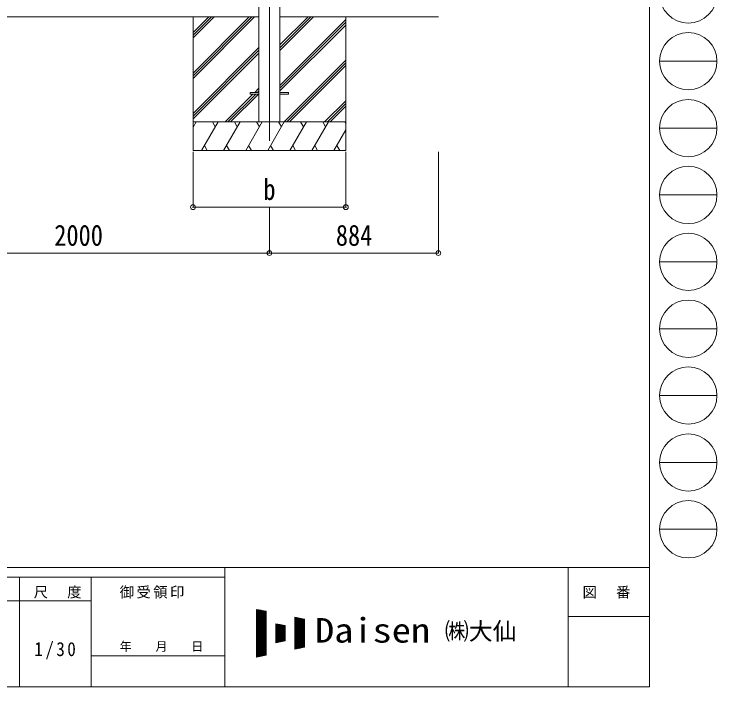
# Model space of a CAD drawing. Units: millimetres at full size. Extents: x -6988 to 7066, y -4877 to 4823.
# Drawn here: x 3387 to 7066, y -4877 to -1355 of the extents above; entities that cross this region are included whole.
import ezdxf
from ezdxf.enums import TextEntityAlignment as Align

# ---------------------------------------------------------------- set-up
doc = ezdxf.new("R2010")
doc.units = ezdxf.units.MM
doc.header["$LTSCALE"] = 25
doc.header["$PDMODE"] = 32
doc.header["$PDSIZE"] = 25
for name, color, linetype, lineweight in [('0-0_0', 7, 'Continuous', 9), ('0-1_本体', 4, 'Continuous', 9), ('0-2_部品', 7, 'Continuous', 9), ('0-8_PARTS2', 2, 'Continuous', 9), ('0-A_寸法', 6, 'Continuous', 9), ('F-0_240', 7, 'Continuous', 9)]:
    doc.layers.add(name, color=color, linetype=linetype, lineweight=lineweight)
doc.styles.add('ＭＳ ゴシック', font='')
doc.styles.get('ＭＳ ゴシック').set_extended_font_data('MS Gothic')

msp = doc.modelspace()

# ---------------------------------------------------------------- linework, layer by layer
at = {"layer": '0-0_0'}
for p, q in [((2778.47, -1369.78), (4668.47, -1369.78)), ((4323.47, -1369.78), (4323.47, -2069.78)), ((4323.47, -1663.96), (4617.65, -1369.78)), ((4323.47, -1678.1), (4631.8, -1369.78)), ((4323.47, -1692.24), (4645.94, -1369.78)), ((4323.47, -1480.11), (4433.81, -1369.78)), ((4323.47, -1465.97), (4419.66, -1369.78)), ((4323.47, -1451.83), (4405.52, -1369.78)), ((4778.47, -1545.61), (4954.31, -1369.78)), ((4778.47, -1531.47), (4940.16, -1369.78)), ((4778.47, -1517.33), (4926.02, -1369.78)), ((4778.47, -1369.78), (5607.47, -1369.78)), ((4778.47, -1729.46), (5123.47, -1384.46)), ((5123.47, -1369.78), (5123.47, -2069.78)), ((4778.47, -1743.6), (5123.47, -1398.6)), ((4778.47, -1757.74), (5123.47, -1412.74)), ((4323.47, -1876.09), (4668.47, -1531.09)), ((4323.47, -1890.23), (4668.47, -1545.23)), ((4323.47, -1904.37), (4668.47, -1559.37)), ((4800.28, -1919.78), (5123.47, -1596.59)), ((4814.42, -1919.78), (5123.47, -1610.73)), ((4828.57, -1919.78), (5123.47, -1624.87)), ((4646.42, -1765.28), (4668.47, -1743.22)), ((4660.56, -1765.28), (4668.47, -1757.36)), ((4491.91, -1919.78), (4637.42, -1774.28)), ((4506.06, -1919.78), (4651.56, -1774.28)), ((4520.2, -1919.78), (4665.7, -1774.28)), ((5012.41, -1919.78), (5123.47, -1808.72)), ((5026.56, -1919.78), (5123.47, -1822.86)), ((5040.7, -1919.78), (5123.47, -1837.01)), ((5123.47, -1919.78), (4323.47, -1919.78)), ((4323.47, -1947.28), (4339.35, -1919.78)), ((4368.22, -2069.78), (4454.82, -1919.78)), ((4439.82, -1945.76), (4424.82, -1919.78)), ((4483.69, -2069.78), (4570.29, -1919.78)), ((4555.29, -1945.76), (4540.29, -1919.78)), ((4599.16, -2069.78), (4685.76, -1919.78)), ((4670.76, -1945.76), (4655.76, -1919.78)), ((4714.63, -2069.78), (4801.23, -1919.78)), ((4786.23, -1945.76), (4771.23, -1919.78)), ((4830.1, -2069.78), (4916.7, -1919.78)), ((4901.7, -1945.76), (4886.7, -1919.78)), ((4945.57, -2069.78), (5032.17, -1919.78)), ((5002.17, -1919.78), (5017.17, -1945.76)), ((5117.64, -1919.78), (5123.47, -1929.88)), ((5061.04, -2069.78), (5123.47, -1961.64)), ((4383.22, -2043.8), (4398.22, -2069.78)), ((4498.69, -2043.8), (4513.69, -2069.78)), ((4614.16, -2043.8), (4629.16, -2069.78)), ((4729.63, -2043.8), (4744.63, -2069.78)), ((4845.1, -2043.8), (4860.1, -2069.78)), ((4960.57, -2043.8), (4975.57, -2069.78)), ((5076.04, -2043.8), (5091.04, -2069.78)), ((4323.47, -2069.78), (5123.47, -2069.78))]:
    msp.add_line(p, q, dxfattribs=at)
at = {"layer": '0-1_本体'}
for p, q in [((4668.47, 1260.22), (4668.47, -1919.78)), ((4778.47, 1260.22), (4778.47, -1919.78))]:
    msp.add_line(p, q, dxfattribs=at)
at = {"layer": '0-2_部品', "color": 4}
for p, q in [((4623.47, -1765.27), (4623.47, -1774.27)), ((4668.47, -1765.27), (4623.47, -1765.27)), ((4823.47, -1765.27), (4778.47, -1765.27)), ((4823.47, -1765.27), (4823.47, -1774.27)), ((4668.47, -1774.27), (4623.47, -1774.27)), ((4823.47, -1774.27), (4778.47, -1774.27))]:
    msp.add_line(p, q, dxfattribs=at)
at = {"layer": '0-8_PARTS2'}
msp.add_line((4723.47, 1226.36), (4723.47, -2019.78), dxfattribs=at)
at = {"layer": '0-A_寸法'}
for p, q in [((4323.47, -2366.17), (4323.47, -2077.2)), ((5123.47, -2366.17), (5123.47, -2077.2)), ((5607.47, -2606.14), (5607.47, -2077.2)), ((4323.47, -2366.17), (5123.47, -2366.17)), ((4723.47, -2606.14), (4723.47, -2366.17)), ((4723.47, -2606.14), (2723.47, -2606.14)), ((4723.47, -2606.14), (5607.47, -2606.14))]:
    msp.add_line(p, q, dxfattribs=at)
for p in [(4323.47, -2366.17), (5123.47, -2366.17), (4723.47, -2606.14), (5607.47, -2606.14)]:
    msp.add_point(p, dxfattribs=at)
at = {"layer": 'F-0_240', "color": 5}
for p, q in [((6712.12, 4822.79), (6712.12, -4877.21)), ((-6987.88, -4252.21), (6712.12, -4252.21)), ((4489.82, -4252.21), (4489.82, -4877.21)), ((6287.12, -4252.21), (6287.12, -4877.21)), ((-6987.88, -4302.21), (4489.82, -4302.21)), ((3414.82, -4302.21), (3414.82, -4877.21)), ((3789.82, -4302.21), (3789.82, -4877.21)), ((2289.82, -4427.21), (3789.82, -4427.21)), ((6287.12, -4508.46), (6712.12, -4508.46)), ((3789.82, -4714.71), (4489.82, -4714.71)), ((-6987.88, -4877.21), (6712.12, -4877.21))]:
    msp.add_line(p, q, dxfattribs=at)
at = {"layer": 'F-0_240', "color": 4}
for p, q in [((6765.55, -1602.21), (7065.55, -1602.21)), ((6765.55, -1952.21), (7065.55, -1952.21)), ((6765.55, -2302.21), (7065.55, -2302.21)), ((6765.55, -2652.21), (7065.55, -2652.21)), ((6765.55, -3002.21), (7065.55, -3002.21)), ((6765.55, -3352.21), (7065.55, -3352.21)), ((6765.55, -3702.21), (7065.55, -3702.21)), ((6765.55, -4052.21), (7065.55, -4052.21))]:
    msp.add_line(p, q, dxfattribs=at)
at = {"layer": 'F-0_240'}
for p, q in [((4656.46, -4471.05), (4706.46, -4481.46)), ((4656.46, -4471.05), (4656.46, -4721.05)), ((4656.46, -4473.4), (4667.75, -4473.4)), ((4656.46, -4475.9), (4679.75, -4475.9)), ((4656.46, -4478.4), (4691.75, -4478.4)), ((4656.46, -4480.9), (4703.75, -4480.9)), ((4656.46, -4483.4), (4706.46, -4483.4)), ((4656.46, -4485.9), (4706.46, -4485.9)), ((4657.94, -4720.74), (4657.94, -4471.36)), ((4660.44, -4720.22), (4660.44, -4471.88)), ((4662.94, -4719.7), (4662.94, -4472.4)), ((4665.44, -4719.18), (4665.44, -4472.92)), ((4667.94, -4718.66), (4667.94, -4473.44)), ((4670.44, -4718.13), (4670.44, -4473.96)), ((4672.94, -4717.61), (4672.94, -4474.48)), ((4675.44, -4717.09), (4675.44, -4475)), ((4677.94, -4716.57), (4677.94, -4475.52)), ((4680.44, -4716.05), (4680.44, -4476.04)), ((4682.94, -4715.53), (4682.94, -4476.56)), ((4685.44, -4715.01), (4685.44, -4477.08)), ((4687.94, -4714.49), (4687.94, -4477.61)), ((4690.44, -4713.97), (4690.44, -4478.13)), ((4692.94, -4713.45), (4692.94, -4478.65)), ((4695.44, -4712.93), (4695.44, -4479.17)), ((4697.94, -4712.41), (4697.94, -4479.69)), ((4700.44, -4711.88), (4700.44, -4480.21)), ((4702.94, -4711.36), (4702.94, -4480.73)), ((4705.44, -4710.84), (4705.44, -4481.25)), ((4706.46, -4481.46), (4706.46, -4710.63)), ((4656.46, -4488.4), (4706.46, -4488.4)), ((4656.46, -4490.9), (4706.46, -4490.9)), ((4656.46, -4493.4), (4706.46, -4493.4)), ((4656.46, -4495.9), (4706.46, -4495.9)), ((4656.46, -4498.4), (4706.46, -4498.4)), ((4656.46, -4500.9), (4706.46, -4500.9)), ((4656.46, -4503.4), (4706.46, -4503.4)), ((4656.46, -4505.9), (4706.46, -4505.9)), ((4656.46, -4508.4), (4706.46, -4508.4)), ((4656.46, -4510.9), (4706.46, -4510.9)), ((4656.46, -4513.4), (4706.46, -4513.4)), ((4656.46, -4515.9), (4706.46, -4515.9)), ((4656.46, -4518.4), (4706.46, -4518.4)), ((4656.46, -4520.9), (4706.46, -4520.9)), ((4656.46, -4523.4), (4706.46, -4523.4)), ((4856.46, -4512.71), (4906.46, -4523.13)), ((4856.46, -4512.71), (4856.46, -4679.38)), ((4856.46, -4513.4), (4859.75, -4513.4)), ((4856.46, -4515.9), (4871.75, -4515.9)), ((4856.46, -4518.4), (4883.75, -4518.4)), ((4856.46, -4520.9), (4895.75, -4520.9)), ((4856.46, -4523.4), (4906.46, -4523.4)), ((4857.94, -4679.07), (4857.94, -4513.02)), ((4860.44, -4678.55), (4860.44, -4513.54)), ((4862.94, -4678.03), (4862.94, -4514.06)), ((4865.44, -4677.51), (4865.44, -4514.58)), ((4867.94, -4676.99), (4867.94, -4515.11)), ((4870.44, -4676.47), (4870.44, -4515.63)), ((4872.94, -4675.95), (4872.94, -4516.15)), ((4875.44, -4675.43), (4875.44, -4516.67)), ((4877.94, -4674.91), (4877.94, -4517.19)), ((4880.44, -4674.38), (4880.44, -4517.71)), ((4882.94, -4673.86), (4882.94, -4518.23)), ((4885.44, -4673.34), (4885.44, -4518.75)), ((4887.94, -4672.82), (4887.94, -4519.27)), ((4890.44, -4672.3), (4890.44, -4519.79)), ((4892.94, -4671.78), (4892.94, -4520.31)), ((4895.44, -4671.26), (4895.44, -4520.83)), ((4897.94, -4670.74), (4897.94, -4521.36)), ((4900.44, -4670.22), (4900.44, -4521.88)), ((4902.94, -4669.7), (4902.94, -4522.4)), ((4905.44, -4669.18), (4905.44, -4522.92)), ((4906.46, -4523.13), (4906.46, -4668.96)), ((4656.46, -4525.9), (4706.46, -4525.9)), ((4656.46, -4528.4), (4706.46, -4528.4)), ((4656.46, -4530.9), (4706.46, -4530.9)), ((4656.46, -4533.4), (4706.46, -4533.4)), ((4656.46, -4535.9), (4706.46, -4535.9)), ((4656.46, -4538.4), (4706.46, -4538.4)), ((4656.46, -4540.9), (4706.46, -4540.9)), ((4656.46, -4543.4), (4706.46, -4543.4)), ((4656.46, -4545.9), (4706.46, -4545.9)), ((4656.46, -4548.4), (4706.46, -4548.4)), ((4656.46, -4550.9), (4706.46, -4550.9)), ((4656.46, -4553.4), (4706.46, -4553.4)), ((4656.46, -4555.9), (4706.46, -4555.9)), ((4656.46, -4558.4), (4706.46, -4558.4)), ((4656.46, -4560.9), (4706.46, -4560.9)), ((4756.46, -4546.05), (4806.46, -4556.46)), ((4756.46, -4546.05), (4756.46, -4646.05)), ((4756.46, -4548.4), (4767.75, -4548.4)), ((4756.46, -4550.9), (4779.75, -4550.9)), ((4756.46, -4553.4), (4791.75, -4553.4)), ((4756.46, -4555.9), (4803.75, -4555.9)), ((4756.46, -4558.4), (4806.46, -4558.4)), ((4756.46, -4560.9), (4806.46, -4560.9)), ((4757.94, -4645.74), (4757.94, -4546.36)), ((4760.44, -4645.22), (4760.44, -4546.88)), ((4762.94, -4644.7), (4762.94, -4547.4)), ((4765.44, -4644.18), (4765.44, -4547.92)), ((4767.94, -4643.66), (4767.94, -4548.44)), ((4770.44, -4643.13), (4770.44, -4548.96)), ((4772.94, -4642.61), (4772.94, -4549.48)), ((4775.44, -4642.09), (4775.44, -4550)), ((4777.94, -4641.57), (4777.94, -4550.52)), ((4780.44, -4641.05), (4780.44, -4551.04)), ((4782.94, -4640.53), (4782.94, -4551.56)), ((4785.44, -4640.01), (4785.44, -4552.08)), ((4787.94, -4639.49), (4787.94, -4552.61)), ((4790.44, -4638.97), (4790.44, -4553.13)), ((4792.94, -4638.45), (4792.94, -4553.65)), ((4795.44, -4637.93), (4795.44, -4554.17)), ((4797.94, -4637.41), (4797.94, -4554.69)), ((4800.44, -4636.88), (4800.44, -4555.21)), ((4802.94, -4636.36), (4802.94, -4555.73)), ((4805.44, -4635.84), (4805.44, -4556.25)), ((4806.46, -4556.46), (4806.46, -4635.63)), ((4856.46, -4525.9), (4906.46, -4525.9)), ((4856.46, -4528.4), (4906.46, -4528.4)), ((4856.46, -4530.9), (4906.46, -4530.9)), ((4856.46, -4533.4), (4906.46, -4533.4)), ((4856.46, -4535.9), (4906.46, -4535.9)), ((4856.46, -4538.4), (4906.46, -4538.4)), ((4856.46, -4540.9), (4906.46, -4540.9)), ((4856.46, -4543.4), (4906.46, -4543.4)), ((4856.46, -4545.9), (4906.46, -4545.9)), ((4856.46, -4548.4), (4906.46, -4548.4)), ((4856.46, -4550.9), (4906.46, -4550.9)), ((4856.46, -4553.4), (4906.46, -4553.4)), ((4856.46, -4555.9), (4906.46, -4555.9)), ((4856.46, -4558.4), (4906.46, -4558.4)), ((4856.46, -4560.9), (4906.46, -4560.9)), ((4656.46, -4563.4), (4706.46, -4563.4)), ((4656.46, -4565.9), (4706.46, -4565.9)), ((4656.46, -4568.4), (4706.46, -4568.4)), ((4656.46, -4570.9), (4706.46, -4570.9)), ((4656.46, -4573.4), (4706.46, -4573.4)), ((4656.46, -4575.9), (4706.46, -4575.9)), ((4656.46, -4578.4), (4706.46, -4578.4)), ((4656.46, -4580.9), (4706.46, -4580.9)), ((4656.46, -4583.4), (4706.46, -4583.4)), ((4656.46, -4585.9), (4706.46, -4585.9)), ((4656.46, -4588.4), (4706.46, -4588.4)), ((4656.46, -4590.9), (4706.46, -4590.9)), ((4656.46, -4593.4), (4706.46, -4593.4)), ((4656.46, -4595.9), (4706.46, -4595.9)), ((4756.46, -4563.4), (4806.46, -4563.4)), ((4756.46, -4565.9), (4806.46, -4565.9)), ((4756.46, -4568.4), (4806.46, -4568.4)), ((4756.46, -4570.9), (4806.46, -4570.9)), ((4756.46, -4573.4), (4806.46, -4573.4)), ((4756.46, -4575.9), (4806.46, -4575.9)), ((4756.46, -4578.4), (4806.46, -4578.4)), ((4756.46, -4580.9), (4806.46, -4580.9)), ((4756.46, -4583.4), (4806.46, -4583.4)), ((4756.46, -4585.9), (4806.46, -4585.9)), ((4756.46, -4588.4), (4806.46, -4588.4)), ((4756.46, -4590.9), (4806.46, -4590.9)), ((4756.46, -4593.4), (4806.46, -4593.4)), ((4756.46, -4595.9), (4806.46, -4595.9)), ((4856.46, -4563.4), (4906.46, -4563.4)), ((4856.46, -4565.9), (4906.46, -4565.9)), ((4856.46, -4568.4), (4906.46, -4568.4)), ((4856.46, -4570.9), (4906.46, -4570.9)), ((4856.46, -4573.4), (4906.46, -4573.4)), ((4856.46, -4575.9), (4906.46, -4575.9)), ((4856.46, -4578.4), (4906.46, -4578.4)), ((4856.46, -4580.9), (4906.46, -4580.9)), ((4856.46, -4583.4), (4906.46, -4583.4)), ((4856.46, -4585.9), (4906.46, -4585.9)), ((4856.46, -4588.4), (4906.46, -4588.4)), ((4856.46, -4590.9), (4906.46, -4590.9)), ((4856.46, -4593.4), (4906.46, -4593.4)), ((4856.46, -4595.9), (4906.46, -4595.9)), ((4656.46, -4598.4), (4706.46, -4598.4)), ((4656.46, -4600.9), (4706.46, -4600.9)), ((4656.46, -4603.4), (4706.46, -4603.4)), ((4656.46, -4605.9), (4706.46, -4605.9)), ((4656.46, -4608.4), (4706.46, -4608.4)), ((4656.46, -4610.9), (4706.46, -4610.9)), ((4656.46, -4613.4), (4706.46, -4613.4)), ((4656.46, -4615.9), (4706.46, -4615.9)), ((4656.46, -4618.4), (4706.46, -4618.4)), ((4656.46, -4620.9), (4706.46, -4620.9)), ((4656.46, -4623.4), (4706.46, -4623.4)), ((4656.46, -4625.9), (4706.46, -4625.9)), ((4656.46, -4628.4), (4706.46, -4628.4)), ((4656.46, -4630.9), (4706.46, -4630.9)), ((4656.46, -4633.4), (4706.46, -4633.4)), ((4756.46, -4598.4), (4806.46, -4598.4)), ((4756.46, -4600.9), (4806.46, -4600.9)), ((4756.46, -4603.4), (4806.46, -4603.4)), ((4756.46, -4605.9), (4806.46, -4605.9)), ((4756.46, -4608.4), (4806.46, -4608.4)), ((4756.46, -4610.9), (4806.46, -4610.9)), ((4756.46, -4613.4), (4806.46, -4613.4)), ((4756.46, -4615.9), (4806.46, -4615.9)), ((4756.46, -4618.4), (4806.46, -4618.4)), ((4756.46, -4620.9), (4806.46, -4620.9)), ((4756.46, -4623.4), (4806.46, -4623.4)), ((4756.46, -4625.9), (4806.46, -4625.9)), ((4756.46, -4628.4), (4806.46, -4628.4)), ((4756.46, -4630.9), (4806.46, -4630.9)), ((4756.46, -4633.4), (4806.46, -4633.4)), ((4856.46, -4598.4), (4906.46, -4598.4)), ((4856.46, -4600.9), (4906.46, -4600.9)), ((4856.46, -4603.4), (4906.46, -4603.4)), ((4856.46, -4605.9), (4906.46, -4605.9)), ((4856.46, -4608.4), (4906.46, -4608.4)), ((4856.46, -4610.9), (4906.46, -4610.9)), ((4856.46, -4613.4), (4906.46, -4613.4)), ((4856.46, -4615.9), (4906.46, -4615.9)), ((4856.46, -4618.4), (4906.46, -4618.4)), ((4856.46, -4620.9), (4906.46, -4620.9)), ((4856.46, -4623.4), (4906.46, -4623.4)), ((4856.46, -4625.9), (4906.46, -4625.9)), ((4856.46, -4628.4), (4906.46, -4628.4)), ((4856.46, -4630.9), (4906.46, -4630.9)), ((4856.46, -4633.4), (4906.46, -4633.4)), ((4656.46, -4635.9), (4706.46, -4635.9)), ((4656.46, -4638.4), (4706.46, -4638.4)), ((4656.46, -4640.9), (4706.46, -4640.9)), ((4656.46, -4643.4), (4706.46, -4643.4)), ((4656.46, -4645.9), (4706.46, -4645.9)), ((4656.46, -4648.4), (4706.46, -4648.4)), ((4656.46, -4650.9), (4706.46, -4650.9)), ((4656.46, -4653.4), (4706.46, -4653.4)), ((4656.46, -4655.9), (4706.46, -4655.9)), ((4656.46, -4658.4), (4706.46, -4658.4)), ((4656.46, -4660.9), (4706.46, -4660.9)), ((4656.46, -4663.4), (4706.46, -4663.4)), ((4656.46, -4665.9), (4706.46, -4665.9)), ((4656.46, -4668.4), (4706.46, -4668.4)), ((4656.46, -4670.9), (4706.46, -4670.9)), ((4756.46, -4646.05), (4806.46, -4635.63)), ((4756.46, -4635.9), (4805.17, -4635.9)), ((4756.46, -4638.4), (4793.17, -4638.4)), ((4756.46, -4640.9), (4781.17, -4640.9)), ((4756.46, -4643.4), (4769.17, -4643.4)), ((4756.46, -4645.9), (4757.17, -4645.9)), ((4856.46, -4635.9), (4906.46, -4635.9)), ((4856.46, -4638.4), (4906.46, -4638.4)), ((4856.46, -4640.9), (4906.46, -4640.9)), ((4856.46, -4643.4), (4906.46, -4643.4)), ((4856.46, -4645.9), (4906.46, -4645.9)), ((4856.46, -4648.4), (4906.46, -4648.4)), ((4856.46, -4650.9), (4906.46, -4650.9)), ((4856.46, -4653.4), (4906.46, -4653.4)), ((4856.46, -4655.9), (4906.46, -4655.9)), ((4856.46, -4658.4), (4906.46, -4658.4)), ((4856.46, -4660.9), (4906.46, -4660.9)), ((4856.46, -4663.4), (4906.46, -4663.4)), ((4856.46, -4665.9), (4906.46, -4665.9)), ((4856.46, -4668.4), (4906.46, -4668.4)), ((4906.46, -4668.96), (4856.46, -4679.38)), ((4856.46, -4670.9), (4897.17, -4670.9)), ((4656.46, -4673.4), (4706.46, -4673.4)), ((4656.46, -4675.9), (4706.46, -4675.9)), ((4656.46, -4678.4), (4706.46, -4678.4)), ((4656.46, -4680.9), (4706.46, -4680.9)), ((4656.46, -4683.4), (4706.46, -4683.4)), ((4656.46, -4685.9), (4706.46, -4685.9)), ((4656.46, -4688.4), (4706.46, -4688.4)), ((4656.46, -4690.9), (4706.46, -4690.9)), ((4656.46, -4693.4), (4706.46, -4693.4)), ((4656.46, -4695.9), (4706.46, -4695.9)), ((4656.46, -4698.4), (4706.46, -4698.4)), ((4656.46, -4700.9), (4706.46, -4700.9)), ((4656.46, -4703.4), (4706.46, -4703.4)), ((4656.46, -4705.9), (4706.46, -4705.9)), ((4656.46, -4708.4), (4706.46, -4708.4)), ((4856.46, -4673.4), (4885.17, -4673.4)), ((4856.46, -4675.9), (4873.17, -4675.9)), ((4856.46, -4678.4), (4861.17, -4678.4)), ((4706.46, -4710.63), (4656.46, -4721.05)), ((4656.46, -4710.9), (4705.17, -4710.9)), ((4656.46, -4713.4), (4693.17, -4713.4)), ((4656.46, -4715.9), (4681.17, -4715.9)), ((4656.46, -4718.4), (4669.17, -4718.4)), ((4656.46, -4720.9), (4657.17, -4720.9))]:
    msp.add_line(p, q, dxfattribs=at)
at = {"layer": 'F-0_240', "color": 4}
for centre in [(6915.55, -1252.21), (6915.55, -1602.21), (6915.55, -1952.21), (6915.55, -2302.21), (6915.55, -2652.21), (6915.55, -3002.21), (6915.55, -3352.21), (6915.55, -3702.21), (6915.55, -4052.21)]:
    msp.add_circle(centre, 150, dxfattribs=at)

# ---------------------------------------------------------------- texts
at = {"layer": '0-A_寸法', "color": 7, "style": 'ＭＳ ゴシック', "width": 0.85}
for s, p in [('b', (4691.97, -2361.17)), ('2000', (3597.47, -2601.14)), ('884', (5070.97, -2601.14))]:
    msp.add_text(s, height=110, dxfattribs=at).set_placement(p, align=Align.BOTTOM_LEFT)
at = {"layer": 'F-0_240', "style": 'ＭＳ ゴシック', "width": 1.15}
msp.add_text('Daisen', height=128.3, dxfattribs=at).set_placement((4962.18, -4683.55), align=Align.BOTTOM_LEFT)
at = {"layer": 'F-0_240', "style": 'ＭＳ ゴシック'}
for s, height, p in [('㈱大仙\u3000', 91.64, (5641.68, -4658.55)), ('年\u3000\u3000月\u3000\u3000日', 45.82, (3939.83, -4702.21))]:
    msp.add_text(s, height=height, dxfattribs=at).set_placement(p, align=Align.BOTTOM_LEFT)
at = {"layer": 'F-0_240', "attachment_point": 7, "style": 'ＭＳ ゴシック'}
for s, insert, char_height in [('\\T1.17;尺\u3000度', (3489.83, -4414.71), 54.99), ('\\T1.17;御受領印', (3939.82, -4414.71), 54.99), ('\\T1.17;図\u3000番', (6362.12, -4414.71), 54.99), ('\\T1.28;\\W0.9;1/30', (3492.95, -4733.46), 73.31)]:
    msp.add_mtext(s, dxfattribs=dict(at, insert=insert, char_height=char_height))

doc.saveas('drawing.dxf')
